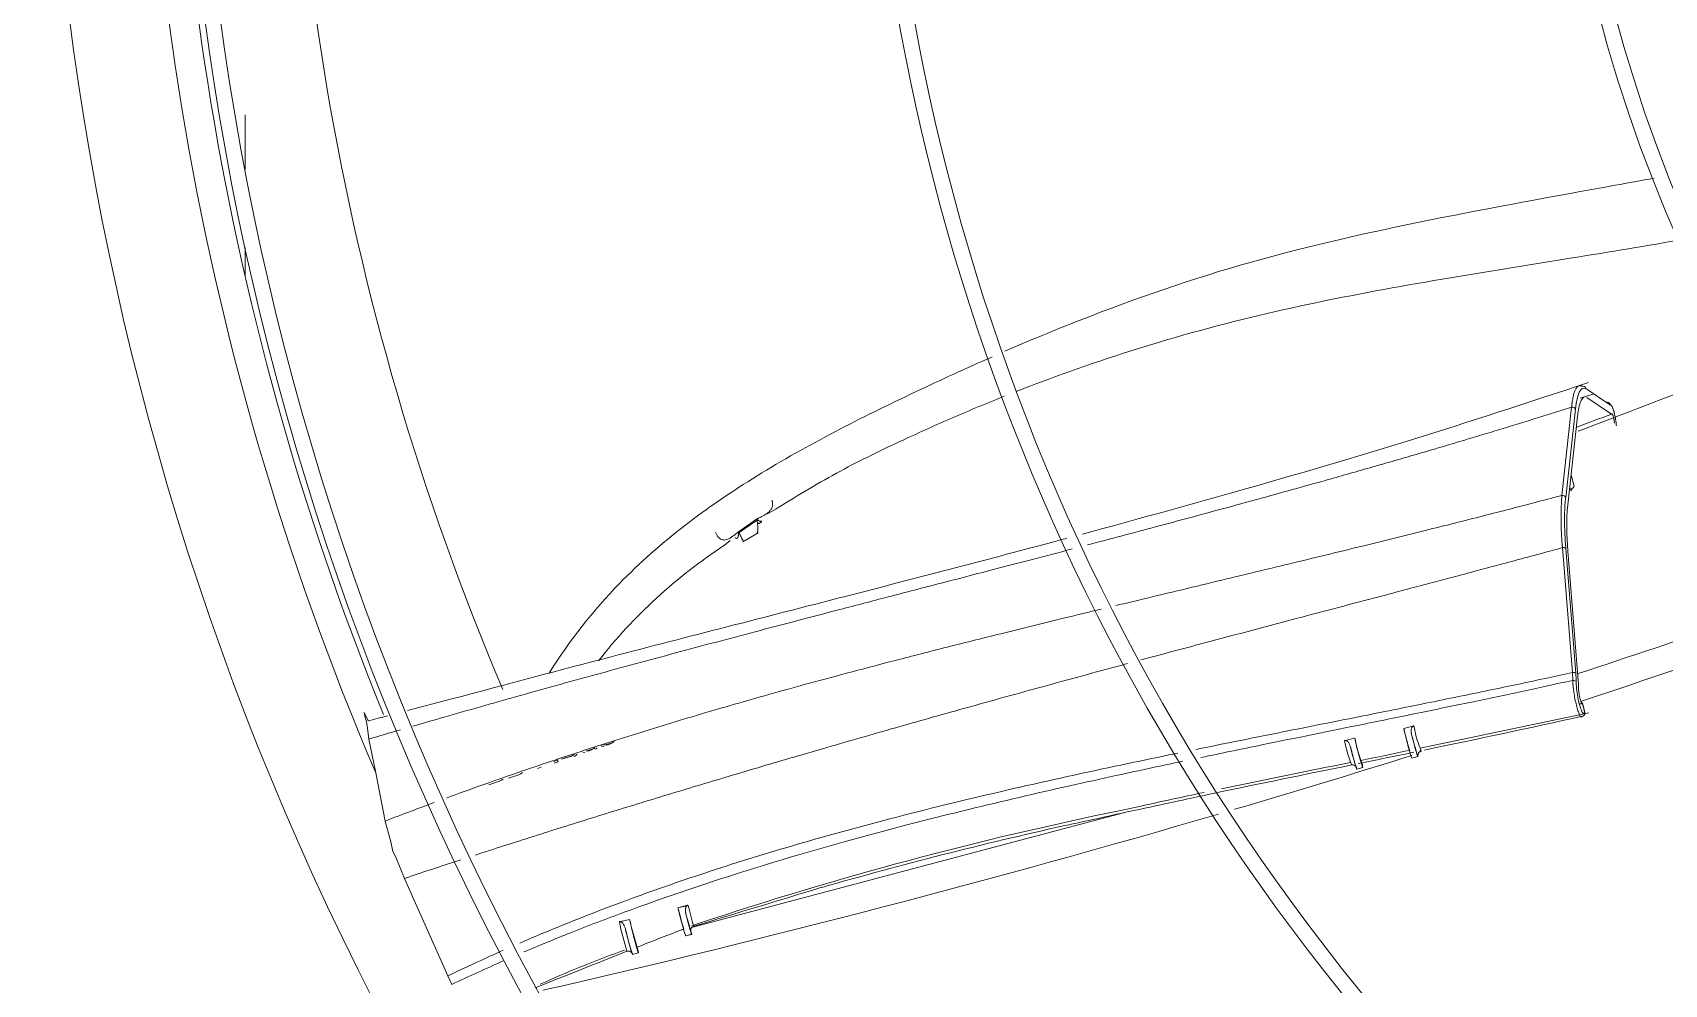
# Model space of a CAD drawing. Header units: millimetres. Extents: x 113490 to 142599, y -20467 to 115.
# Drawn here: x 130816.7 to 131078.5, y -11575.6 to -11422.9 of the extents above; entities that cross this region are included whole.
import ezdxf

# ---------------------------------------------------------------- set-up
doc = ezdxf.new("R2010")
doc.units = ezdxf.units.MM
doc.layers.add('DV3_0', color=7, linetype='Continuous')

msp = doc.modelspace()

# ---------------------------------------------------------------- linework, layer by layer
at = {"layer": 'DV3_0', "color": 7, "linetype": 'Continuous', "lineweight": 15}
for p, q in [((130850.75, -11444.84), (130850.75, -11436.07)), ((130850.75, -11461.9), (130850.75, -11457.32)), ((131067.13, -11480.84), (131064.94, -11481.54)), ((131065.85, -11479.98), (131069.64, -11482.54)), ((131069.97, -11484.07), (131066.04, -11481.39)), ((131069.45, -11482.22), (131069.45, -11482.22)), ((131064.54, -11484.4), (131062.96, -11498.62)), ((131063.98, -11495.66), (131063.49, -11493.83)), ((130934.59, -11500.06), (130935.98, -11499.25)), ((130932.82, -11500.95), (130929.93, -11502.95)), ((130927.6, -11505.13), (130928.57, -11504.37)), ((130929.93, -11502.95), (130930, -11503.09)), ((130930.63, -11504.58), (130933.05, -11503.1)), ((131062.98, -11506.04), (131064.7, -11527.45)), ((130883.72, -11529.82), (130876.81, -11531.64)), ((131065.67, -11531.96), (131065.3, -11530.37)), ((130869.88, -11531.96), (130870.52, -11533.29)), ((130870.62, -11533.27), (130870.52, -11533.29)), ((130873.59, -11532.49), (130872.4, -11532.81)), ((131039.29, -11537.66), (131066.31, -11531.98)), ((130870.33, -11534.02), (130870.62, -11536.21)), ((130870.62, -11536.21), (130871.71, -11541.62)), ((131027.13, -11536.47), (131027.82, -11536.28)), ((131027.82, -11536.28), (131028.79, -11536.04)), ((131028.8, -11536.09), (131027.82, -11536.28)), ((131028.8, -11536.09), (131028.79, -11536.04)), ((131036.66, -11534.53), (131038.28, -11534.08)), ((130903.13, -11538.88), (130901.47, -11539.42)), ((130903.14, -11538.93), (130901.89, -11539.34)), ((130903.47, -11538.73), (130903.13, -11538.88)), ((130903.41, -11538.81), (130903.14, -11538.93)), ((130903.6, -11538.67), (130903.41, -11538.81)), ((130903.54, -11538.99), (130903.8, -11538.84)), ((130903.8, -11538.84), (130904.04, -11538.61)), ((130904.94, -11538.32), (130905.26, -11538.37)), ((130905.98, -11537.97), (130905.49, -11538.09)), ((130905.94, -11538.08), (130905.58, -11538.16)), ((130906.21, -11537.99), (130905.94, -11538.08)), ((130906.26, -11537.88), (130905.98, -11537.97)), ((130906.55, -11537.85), (130906.21, -11537.99)), ((130906.67, -11537.71), (130906.26, -11537.88)), ((130906.74, -11537.71), (130906.55, -11537.85)), ((130906.85, -11537.57), (130906.74, -11537.71)), ((130907, -11537.82), (130907.24, -11537.59)), ((130907.9, -11537.24), (130908, -11537.35)), ((130908, -11537.35), (130908.32, -11537.4)), ((130908.41, -11537.19), (130908.24, -11537.13)), ((130908.55, -11537.12), (130908.28, -11537.14)), ((130909.05, -11537), (130908.55, -11537.12)), ((130909, -11537.11), (130908.64, -11537.19)), ((130909.28, -11537.03), (130909, -11537.11)), ((130909.32, -11536.91), (130909.05, -11537)), ((130909.61, -11536.88), (130909.28, -11537.03)), ((130909.73, -11536.75), (130909.32, -11536.91)), ((130909.8, -11536.75), (130909.61, -11536.88)), ((130909.99, -11536.59), (130909.73, -11536.75)), ((131037.93, -11539.26), (131038.9, -11539.01)), ((130871.71, -11541.62), (130873.23, -11549.36)), ((130895.01, -11541.79), (130895.25, -11541.59)), ((130897.65, -11540.95), (130898.27, -11540.74)), ((130900.91, -11539.6), (130900.29, -11539.8)), ((130900.36, -11540.06), (130900.98, -11539.86)), ((130900.98, -11539.86), (130900.85, -11539.4)), ((131029.09, -11541.02), (131030.06, -11540.78)), ((130889.89, -11543.55), (130891.55, -11542.99)), ((130891.55, -11542.99), (130891.89, -11542.83)), ((130891.89, -11542.83), (130892.14, -11542.63)), ((130893.01, -11542.5), (130894.67, -11541.94)), ((130894.67, -11541.94), (130895.01, -11541.79)), ((130873.23, -11549.36), (130874.13, -11552.7)), ((130992.48, -11547.85), (130922.36, -11566.45)), ((130991.26, -11547.66), (130993.99, -11547.07)), ((130874.13, -11552.7), (130874.46, -11554.25)), ((130874.46, -11554.25), (130874.97, -11555.15)), ((130874.97, -11555.15), (130876.34, -11558.58)), ((130876.34, -11558.58), (130883.31, -11574.2)), ((130910.79, -11565.51), (130912.44, -11565.14)), ((130920.21, -11563.27), (130921.74, -11562.88)), ((130920.21, -11563.27), (130921.86, -11562.89)), ((130920.63, -11566.88), (130921.09, -11566.73)), ((130921.16, -11566.74), (130920.63, -11566.88)), ((130921.44, -11567.8), (130922.41, -11567.56)), ((130921.45, -11567.77), (130922.41, -11567.53)), ((130922.41, -11567.53), (130922.32, -11567.17)), ((130922.42, -11566.2), (130923.82, -11565.7)), ((130910.99, -11570.31), (130911.65, -11570.08)), ((130913.87, -11570.39), (130913.66, -11569.6)), ((130912.91, -11570.73), (130912.89, -11570.64)), ((130912.91, -11570.76), (130913.88, -11570.52)), ((130883.31, -11574.2), (130883.91, -11575.57))]:
    msp.add_line(p, q, dxfattribs=at)
at = {"layer": 'DV3_0', "color": 7, "linetype": 'Continuous', "lineweight": 20}
for p, q in [((131062.02, -11497.11), (131063.58, -11482.96)), ((131062.62, -11497.45), (131064.19, -11483.28)), ((130932.9, -11501.09), (130930, -11503.09)), ((131063.71, -11525.54), (131062.11, -11505.5)), ((131064.24, -11525.65), (131062.64, -11505.61)), ((131063.75, -11526.8), (131063.71, -11525.54)), ((131065.67, -11532), (131065.34, -11530.58))]:
    msp.add_line(p, q, dxfattribs=at)
at = {"layer": 'DV3_0', "color": 7, "linetype": 'Continuous', "lineweight": 15}
for centre, radius, start, end in [((131296.24, -11359.99), 477.5, 136.9802, 223.0198), ((131296.24, -11359.99), 456, 136.2282, 225.3442), ((131296.24, -11359.99), 453.5, 135.9912, 225.5589), ((131296.24, -11359.99), 343.5, 135.6595, 225.6229), ((131296.24, -11359.99), 346, 136.506, 225.3203), ((131296.24, -11359.99), 236, 136.9648, 225.2631), ((131296.24, -11359.99), 233.5, 136.5342, 225.7814), ((131296.24, -11359.99), 457, 175.6931, 202.1465), ((130760.11, -10669.83), 871.89, 290.44342, 292.33228), ((130724.74, -10566.14), 980.7, 290.2634, 290.61082), ((131102.03, -11502.21), 39.24, 174.7559, 185.6061), ((130922.32, -11507.47), 12.36, 31.0863, 31.8376), ((131296.24, -11359.99), 551.5, 195.4775, 254.5225), ((130975.21, -11577.14), 86.33, 123.4772, 141.7283), ((130465.22, -9701.77), 1919.9, 288.19223, 289.74418), ((130485.8, -9772.02), 1851.09, 288.2337, 289.91843), ((131065.18, -11532.07), 0.5, 330.9289, 12.9262), ((131051.25, -11531.88), 22.84, 190.619, 201.0388), ((131060.4, -11529.93), 24.19, 190.9795, 199.6375), ((131054.1, -11531.62), 16.01, 188.8273, 200.2081), ((130485.8, -9772.02), 1851.09, 286.43453, 287.35385), ((131052.62, -11531.1), 26.05, 191.8874, 200.9495), ((130881.24, -10805.57), 748.94, 281.43776, 282.05045), ((131039.61, -11538.8), 0.682, 100.6555, 179.6082), ((131331.75, -13086.93), 1576.47, 101.10452, 101.8727), ((131028.34, -11541.1), 0.775, 14.577, 74.918), ((130570, -9548.27), 2043.73, 281.93018, 282.32762), ((131331.75, -13086.93), 1576.47, 101.97651, 102.37149), ((130485.8, -9772.02), 1851.09, 282.88324, 286.35055), ((131108.64, -12121.51), 585.73, 101.56002, 108.39319), ((130773.84, -10575.34), 996.79, 282.07121, 282.67051), ((129088.22, -5475.5), 6361.01, 286.762242, 286.955844), ((130973.19, -11550.91), 62.39, 193.1783, 197.4298), ((130981.98, -11548.14), 63.6, 193.7672, 196.9844), ((130921.82, -11562.68), 0.217, 249.4082, 281.2988), ((130967.45, -11553.68), 57.87, 191.8004, 196.6527), ((130961.06, -11554.98), 50.66, 193.4884, 198.1214), ((131257.63, -12438.16), 934.19, 111.14595, 111.60499), ((130923.43, -11566.87), 1.15, 158.6355, 195.001), ((130923.01, -11567.18), 0.98, 106.1831, 132.1162), ((129787.24, -8765.95), 3021.46, 291.55519, 291.85481), ((130963.17, -11716.99), 155.68, 109.5835, 114.7067)]:
    msp.add_arc(centre, radius, start, end, dxfattribs=at)
at = {"layer": 'DV3_0', "color": 7, "linetype": 'Continuous', "lineweight": 20}
for centre, radius, start, end in [((131296.24, -11359.99), 461.75, 175.5375, 203.1631), ((131287.56, -11360.32), 429.63, 176.1966, 203.0131), ((131107.26, -11500.81), 45.39, 175.3182, 185.9265), ((131044.38, -11527.28), 19.93, 0.7189, 4.7029), ((130649.02, -9651.69), 1926.37, 281.7096, 282.47942), ((131075.95, -11526.44), 39.1, 193.4878, 198.6422), ((131061.8, -11529.61), 34.61, 193.3187, 199.0477), ((130649.02, -9651.69), 1926.37, 281.38636, 281.65762), ((131054.1, -11531.62), 16.01, 200.2081, 203.8309), ((131938.95, -16025.12), 4576.28, 101.47805, 101.75882), ((131132.85, -12223.32), 689.87, 102.60617, 105.9473), ((130962.93, -11553.88), 42.73, 194.0223, 198.1249), ((130977.62, -11550.05), 57.22, 192.9705, 196.4331)]:
    msp.add_arc(centre, radius, start, end, dxfattribs=at)
for centre, major_axis, ratio, start_param, end_param in [((131067.94, -11496.51), (2.47, -16.6), 0.179754, 3.019318, 3.763452), ((131065.37, -11480.06), (-0.218, -0.45), 0.976139, 2.165143, 3.931409), ((131063.71, -11483.35), (-0.498, 0.049), 0.805706, 3.450205, 5.061922), ((131069.02, -11477.26), (0.83, -5.36), 0.179908, -0.200081, -0.039458), ((131062.13, -11497.52), (-0.496, 0.063), 0.833159, 3.472934, 5.046604), ((131063.76, -11525.72), (-0.498, -0.04), 0.37387, 3.336805, 4.768335), ((131063.82, -11527.11), (-0.5, -0.005), 0.617283, 3.372309, 4.844377), ((131065.18, -11532.07), (-0.437, 0.243), 0.958352, 3.141576, 3.823082), ((131065.18, -11532.07), (-0.487, -0.112), 0.366919, 2.946969, 3.140847), ((131028.44, -11541.03), (0.698, 0.05), 0.984426, 1.359553, 1.70257)]:
    msp.add_ellipse(centre, major_axis=major_axis, ratio=ratio, start_param=start_param, end_param=end_param, dxfattribs=at)
at = {"layer": 'DV3_0', "color": 7, "linetype": 'Continuous', "lineweight": 15}
for centre, major_axis, ratio, start_param, end_param in [((131069.16, -11482.62), (-0.319, -0.385), 0.964026, 2.39814, 4.055708), ((129784.16, -12010.67), (1052.8, 567.59), 0.529579, -0.151955, -0.148725), ((131065.18, -11532.07), (-0.437, 0.243), 0.958352, 2.27676, 3.141576), ((131029.32, -11537.87), (-0.74, 2.91), 0.031385, 0.880663, 3.86689), ((131037.19, -11536.35), (-0.74, 2.91), 0.031385, 0.886622, 3.141589), ((131038.16, -11536.11), (-0.74, 2.91), 0.031385, 1.37262, 3.36681), ((131028.36, -11538.12), (-0.74, 2.91), 0.031385, 1.377637, 3.141593), ((130913.07, -11567.32), (-0.81, 3.2), 0.031385, 0.813261, 3.41258), ((130920.7, -11564.89), (-0.74, 2.91), 0.031385, 0.97146, 3.141593), ((130921.67, -11564.65), (-0.74, 2.91), 0.031385, 1.418641, 3.277547), ((130912.1, -11567.56), (-0.81, 3.2), 0.031385, 1.319686, 3.141593)]:
    msp.add_ellipse(centre, major_axis=major_axis, ratio=ratio, start_param=start_param, end_param=end_param, dxfattribs=at)
for points, knots in [([(131076.81, -11446.21), (131074.72, -11446.6), (131072.64, -11446.98), (131060.59, -11449.17), (131050.71, -11450.94), (131031.18, -11454.88), (131021.56, -11457.04), (131002.8, -11462.32), (130993.68, -11465.47), (130980.67, -11470.59), (130976.63, -11472.26), (130972.63, -11474)], [0.0988758, 0.0988758, 0.0988758, 0.0988758, 0.125, 0.125, 0.25, 0.25, 0.375, 0.375, 0.5, 0.5, 0.5569003, 0.5569003, 0.5569003, 0.5569003]), ([(130974.56, -11480.41), (130976.58, -11479.62), (130984.98, -11476.44), (131000.51, -11471.34), (131021.31, -11466.23), (131042.65, -11462.37), (131062.6, -11459.2), (131075.74, -11457.07), (131081.58, -11456.01)], [0.2428611, 0.2428611, 0.2428611, 0.2428611, 0.2795611, 0.3948142, 0.5195556, 0.6421753, 0.7617357, 0.8637565, 0.8637565, 0.8637565, 0.8637565]), ([(130970.59, -11474.9), (130966.48, -11476.71), (130962.4, -11478.58), (130949.63, -11484.63), (130940.98, -11488.98), (130924.82, -11498.96), (130917.3, -11504.6), (130906.6, -11515.6), (130902.8, -11520.37), (130899.54, -11525.66)], [0.5665409, 0.5665409, 0.5665409, 0.5665409, 0.625, 0.625, 0.75, 0.75, 0.875, 0.875, 0.9567536, 0.9567536, 0.9567536, 0.9567536]), ([(130935.98, -11499.25), (130939.72, -11496.96), (130945.86, -11493.23), (130955.65, -11488.5), (130964.4, -11484.55), (130969.81, -11482.3), (130972.56, -11481.2)], [0, 0, 0, 0, 0.0674341, 0.1313492, 0.1805317, 0.2307038, 0.2307038, 0.2307038, 0.2307038]), ([(131066.28, -11479.01), (131055.96, -11482.42), (131038.49, -11488.17), (131010.86, -11496.26), (130993.2, -11501.13), (130985.12, -11503.31)], [0, 0, 0, 0, 0.1564497, 0.3139341, 0.4468591, 0.4468591, 0.4468591, 0.4468591]), ([(131065.58, -11481.36), (131065.56, -11481.37), (131065.47, -11481.41), (131065.3, -11481.55), (131065.1, -11481.86), (131064.92, -11482.31), (131064.79, -11482.75), (131064.71, -11483.16), (131064.65, -11483.47), (131064.59, -11483.89), (131064.56, -11484.22), (131064.54, -11484.4)], [0.2206589, 0.2206589, 0.2206589, 0.2206589, 0.2457421, 0.3663177, 0.4945423, 0.6134411, 0.7461812, 0.7911285, 0.8485935, 0.918337, 1, 1, 1, 1]), ([(131064.7, -11479.55), (131064.72, -11479.54), (131064.8, -11479.51), (131064.92, -11479.5), (131065.06, -11479.52), (131065.16, -11479.57), (131065.21, -11479.59)], [0.7789943, 0.7789943, 0.7789943, 0.7789943, 0.8174029, 0.8795263, 0.9404048, 1, 1, 1, 1]), ([(131069.81, -11482.62), (131069.83, -11482.63), (131069.88, -11482.64), (131069.95, -11482.7), (131070.02, -11482.8), (131070.08, -11482.92), (131070.15, -11483.06), (131070.21, -11483.2), (131070.26, -11483.35), (131070.3, -11483.5), (131070.35, -11483.64), (131070.39, -11483.78), (131070.43, -11483.94), (131070.47, -11484.13), (131070.52, -11484.34), (131070.57, -11484.59), (131070.61, -11484.85), (131070.66, -11485.12), (131070.7, -11485.38), (131070.73, -11485.66), (131070.75, -11485.84), (131070.76, -11485.94)], [0, 0, 0, 0, 0.070656, 0.138985, 0.205034, 0.267514, 0.324952, 0.376491, 0.422024, 0.462559, 0.49991, 0.536192, 0.5739, 0.615856, 0.664062, 0.718193, 0.775155, 0.831278, 0.884322, 0.938551, 1, 1, 1, 1]), ([(131070.45, -11485.52), (131070.44, -11485.47), (131070.43, -11485.37), (131070.41, -11485.23), (131070.39, -11485.08), (131070.37, -11484.95), (131070.34, -11484.77), (131070.29, -11484.57), (131070.23, -11484.35), (131070.18, -11484.22), (131070.13, -11484.13), (131070.1, -11484.08), (131070.06, -11484.05), (131070.03, -11484.03), (131070, -11484.04), (131069.98, -11484.06), (131069.97, -11484.07)], [0, 0, 0, 0, 0.061484, 0.120759, 0.17791, 0.233099, 0.286578, 0.387652, 0.494958, 0.599985, 0.656741, 0.717347, 0.789284, 0.851454, 0.928238, 1, 1, 1, 1]), ([(131063.96, -11495.58), (131063.98, -11495.67), (131063.9, -11495.83), (131063.62, -11496.03), (131063.43, -11496.1), (131063.32, -11496.14)], [0.5009267, 0.5009267, 0.5009267, 0.5009267, 0.7479007, 0.8535179, 1, 1, 1, 1]), ([(131063.34, -11496.1), (131063.37, -11496.09), (131063.44, -11496.07), (131063.53, -11496.07), (131063.58, -11496.09), (131063.61, -11496.11), (131063.62, -11496.13), (131063.63, -11496.16), (131063.61, -11496.19), (131063.58, -11496.24), (131063.5, -11496.29), (131063.43, -11496.32), (131063.4, -11496.33)], [0, 0, 0, 0, 0.124634, 0.249634, 0.374563, 0.424786, 0.500012, 0.562745, 0.625486, 0.750415, 0.875412, 1, 1, 1, 1]), ([(130935.28, -11497.89), (130935.3, -11497.94), (130935.32, -11498.03), (130935.35, -11498.16), (130935.38, -11498.29), (130935.39, -11498.41), (130935.39, -11498.53), (130935.39, -11498.64), (130935.38, -11498.8), (130935.33, -11499.01), (130935.19, -11499.3), (130934.94, -11499.63), (130934.53, -11499.99), (130934.11, -11500.26), (130933.74, -11500.46), (130933.48, -11500.59), (130933.27, -11500.69), (130933.11, -11500.77), (130933.03, -11500.81), (130932.96, -11500.85), (130932.88, -11500.9), (130932.84, -11500.93), (130932.82, -11500.95)], [0, 0, 0, 0, 0.032328, 0.063073, 0.092245, 0.119888, 0.146068, 0.170876, 0.194414, 0.256978, 0.319523, 0.419318, 0.545451, 0.702088, 0.765789, 0.831971, 0.904287, 0.924636, 0.944337, 0.963782, 0.98257, 1, 1, 1, 1]), ([(130932.9, -11501.09), (130932.91, -11501.16), (130932.93, -11501.31), (130932.96, -11501.52), (130932.98, -11501.73), (130933, -11501.92), (130933.02, -11502.11), (130933.03, -11502.29), (130933.03, -11502.46), (130933.03, -11502.61), (130933.02, -11502.75), (130933, -11502.88), (130932.98, -11502.99), (130932.95, -11503.08), (130932.91, -11503.16), (130932.86, -11503.22), (130932.82, -11503.24), (130932.8, -11503.25)], [0, 0, 0, 0, 0.0319985, 0.0644103, 0.0972083, 0.1303695, 0.1638756, 0.1977141, 0.2318782, 0.2663682, 0.3011914, 0.3363627, 0.3719057, 0.4078521, 0.444243, 0.4811279, 0.5185658, 0.5185658, 0.5185658, 0.5185658]), ([(130933.51, -11501.17), (130933.55, -11501.21), (130933.61, -11501.29), (130933.65, -11501.41), (130933.6, -11501.44), (130933.46, -11501.37), (130933.32, -11501.27), (130933.17, -11501.15), (130933.05, -11501.07), (130932.98, -11501.05), (130932.93, -11501.06), (130932.91, -11501.08), (130932.9, -11501.09)], [0, 0, 0, 0, 0.126378, 0.21914, 0.466092, 0.602057, 0.745168, 0.891066, 0.957479, 0.981985, 0.99081, 1, 1, 1, 1]), ([(130933.51, -11501.17), (130933.51, -11501.2), (130933.5, -11501.26), (130933.48, -11501.34), (130933.46, -11501.4), (130933.43, -11501.46), (130933.4, -11501.51), (130933.37, -11501.55), (130933.33, -11501.58), (130933.29, -11501.6), (130933.25, -11501.61), (130933.2, -11501.62), (130933.15, -11501.61), (130933.1, -11501.6), (130933.04, -11501.57), (130932.99, -11501.55), (130932.96, -11501.53)], [0, 0, 0, 0, 0.0396478, 0.0788683, 0.1176969, 0.1561688, 0.1943187, 0.232181, 0.2697894, 0.3071769, 0.3443762, 0.3814187, 0.4183352, 0.4551558, 0.4919094, 0.5415641, 0.5415641, 0.5415641, 0.5415641]), ([(130982.61, -11503.98), (130981.79, -11504.21), (130969.99, -11507.37), (130945.71, -11513.7), (130912.78, -11522.09), (130893.15, -11527.31), (130883.72, -11529.82)], [0.4606216, 0.4606216, 0.4606216, 0.4606216, 0.474258, 0.6546603, 0.8594124, 1, 1, 1, 1]), ([(130929.93, -11502.95), (130929.87, -11502.99), (130929.72, -11503.1), (130929.42, -11503.34), (130929.05, -11503.65), (130928.51, -11504.01), (130927.9, -11504.31), (130927.19, -11504.26), (130926.57, -11503.79), (130926.35, -11503.3), (130926.22, -11503)], [0, 0, 0, 0, 0.04318, 0.110156, 0.237581, 0.354066, 0.528948, 0.673893, 0.807982, 1, 1, 1, 1]), ([(130930, -11503.09), (130929.99, -11503.1), (130929.96, -11503.14), (130929.95, -11503.19), (130929.93, -11503.27), (130929.92, -11503.36), (130929.9, -11503.49), (130929.88, -11503.67), (130929.82, -11503.85), (130929.73, -11504.02), (130929.57, -11504.1), (130929.48, -11503.94), (130929.44, -11503.87)], [0, 0, 0, 0, 0.012152, 0.036167, 0.072819, 0.121928, 0.182541, 0.276734, 0.444448, 0.565014, 0.79299, 1, 1, 1, 1]), ([(130929.44, -11503.87), (130929.44, -11503.87), (130929.45, -11503.89), (130929.47, -11503.92), (130929.49, -11503.94), (130929.51, -11503.97), (130929.52, -11503.99), (130929.53, -11503.99)], [0, 0, 0, 0, 0.0162808, 0.0362064, 0.0597339, 0.0868175, 0.1174109, 0.1174109, 0.1174109, 0.1174109]), ([(130930, -11503.09), (130930.02, -11503.15), (130930.08, -11503.27), (130930.16, -11503.43), (130930.23, -11503.58), (130930.3, -11503.72), (130930.36, -11503.84), (130930.42, -11503.96), (130930.48, -11504.07), (130930.53, -11504.16), (130930.57, -11504.24), (130930.61, -11504.31), (130930.65, -11504.37), (130930.68, -11504.42), (130930.71, -11504.45), (130930.73, -11504.48), (130930.75, -11504.49), (130930.76, -11504.49), (130930.77, -11504.49), (130930.77, -11504.49)], [0, 0, 0, 0, 0.0318903, 0.0633931, 0.0945091, 0.1252398, 0.1555879, 0.1855574, 0.2151535, 0.2443828, 0.2732533, 0.3017752, 0.3299622, 0.3578293, 0.3853906, 0.4126604, 0.4396522, 0.4663794, 0.4748855, 0.4748855, 0.4748855, 0.4748855]), ([(131064.7, -11527.45), (131064.69, -11527.47), (131064.69, -11527.52), (131064.68, -11527.6), (131064.67, -11527.7), (131064.67, -11527.87), (131064.68, -11528.07), (131064.69, -11528.33), (131064.72, -11528.59), (131064.77, -11528.96), (131064.85, -11529.42), (131064.97, -11529.92), (131065.08, -11530.24), (131065.17, -11530.43), (131065.22, -11530.51), (131065.26, -11530.55), (131065.29, -11530.57), (131065.32, -11530.58), (131065.34, -11530.58), (131065.34, -11530.58)], [0, 0, 0, 0, 0.024695, 0.053782, 0.087879, 0.127694, 0.203988, 0.253847, 0.318526, 0.37839, 0.501334, 0.62403, 0.747508, 0.806312, 0.8729, 0.899948, 0.936287, 0.974327, 1, 1, 1, 1]), ([(131065.34, -11530.58), (131065.35, -11530.57), (131065.35, -11530.57), (131065.35, -11530.57), (131065.33, -11530.56), (131065.3, -11530.55), (131065.23, -11530.54), (131065.15, -11530.53), (131065.05, -11530.54), (131064.95, -11530.55), (131064.88, -11530.56), (131064.84, -11530.57)], [0, 0, 0, 0, 0.087092, 0.172213, 0.257026, 0.380631, 0.50268, 0.627614, 0.750237, 0.875771, 1, 1, 1, 1]), ([(131065.29, -11532.55), (131065.28, -11532.56), (131065.27, -11532.59), (131065.24, -11532.62), (131065.22, -11532.64), (131065.2, -11532.66), (131065.17, -11532.67), (131065.15, -11532.67), (131065.1, -11532.65), (131065.02, -11532.6), (131064.94, -11532.49), (131064.91, -11532.42)], [0, 0, 0, 0, 0.0206902, 0.0405381, 0.0595432, 0.0777058, 0.0950265, 0.1115061, 0.1271451, 0.1930185, 0.2534069, 0.2534069, 0.2534069, 0.2534069]), ([(131037.93, -11535.56), (131037.91, -11535.51), (131037.89, -11535.41), (131037.86, -11535.26), (131037.85, -11535.13), (131037.83, -11535), (131037.83, -11534.83), (131037.84, -11534.65), (131037.9, -11534.45), (131037.97, -11534.3), (131038.07, -11534.19), (131038.17, -11534.12), (131038.24, -11534.09), (131038.28, -11534.08)], [0, 0, 0, 0, 0.088851, 0.173568, 0.254282, 0.331144, 0.404329, 0.55088, 0.680167, 0.780153, 0.868435, 0.936175, 1, 1, 1, 1]), ([(131027.13, -11536.47), (131027.15, -11536.46), (131027.19, -11536.45), (131027.25, -11536.45), (131027.3, -11536.45), (131027.39, -11536.46), (131027.51, -11536.5), (131027.64, -11536.6), (131027.78, -11536.74), (131027.89, -11536.92), (131027.98, -11537.12), (131028.06, -11537.34), (131028.1, -11537.5), (131028.12, -11537.58)], [0, 0, 0, 0, 0.032379, 0.064877, 0.098196, 0.132989, 0.220633, 0.319533, 0.44843, 0.594641, 0.718998, 0.853852, 1, 1, 1, 1]), ([(131039.48, -11538.08), (131039.46, -11538.08), (131039.42, -11538.09), (131039.35, -11538.12), (131039.2, -11538.2), (131039.07, -11538.35), (131038.98, -11538.52), (131038.93, -11538.66), (131038.91, -11538.77), (131038.9, -11538.87), (131038.9, -11538.91), (131038.9, -11538.94)], [0, 0, 0, 0, 0.0308, 0.062191, 0.13033, 0.312414, 0.440895, 0.587725, 0.713605, 0.850761, 1, 1, 1, 1]), ([(130921.47, -11564.23), (130921.46, -11564.18), (130921.43, -11564.08), (130921.41, -11563.94), (130921.39, -11563.8), (130921.39, -11563.64), (130921.4, -11563.46), (130921.43, -11563.28), (130921.49, -11563.14), (130921.57, -11563.03), (130921.65, -11562.94), (130921.71, -11562.9), (130921.74, -11562.88)], [0, 0, 0, 0, 0.101988, 0.199112, 0.29162, 0.379801, 0.524136, 0.654838, 0.75935, 0.85428, 0.929517, 1, 1, 1, 1]), ([(130910.79, -11565.51), (130910.81, -11565.51), (130910.85, -11565.5), (130910.91, -11565.5), (130910.97, -11565.51), (130911.06, -11565.53), (130911.17, -11565.58), (130911.31, -11565.69), (130911.44, -11565.85), (130911.55, -11566.05), (130911.65, -11566.28), (130911.73, -11566.52), (130911.78, -11566.7), (130911.8, -11566.79)], [0, 0, 0, 0, 0.029358, 0.059261, 0.090527, 0.123873, 0.209457, 0.309205, 0.438254, 0.585956, 0.712395, 0.850229, 1, 1, 1, 1]), ([(130912, -11570.26), (130912.02, -11570.25), (130912.05, -11570.24), (130912.11, -11570.23), (130912.16, -11570.22), (130912.24, -11570.22), (130912.34, -11570.23), (130912.51, -11570.27), (130912.67, -11570.37), (130912.79, -11570.49), (130912.85, -11570.58), (130912.87, -11570.62), (130912.89, -11570.64)], [0, 0, 0, 0, 0.050319, 0.100915, 0.151856, 0.203202, 0.306476, 0.420612, 0.688125, 0.841016, 0.929395, 1, 1, 1, 1])]:
    msp.add_open_spline(points, degree=3, knots=knots, dxfattribs=at)
at = {"layer": 'DV3_0', "color": 7, "linetype": 'Continuous', "lineweight": 20}
for points, knots in [([(131063.58, -11482.96), (131063.58, -11482.88), (131063.59, -11482.74), (131063.61, -11482.55), (131063.63, -11482.39), (131063.65, -11482.25), (131063.66, -11482.15), (131063.69, -11481.93), (131063.74, -11481.64), (131063.84, -11481.13), (131063.97, -11480.61), (131064.17, -11480.11), (131064.39, -11479.76), (131064.58, -11479.6), (131064.68, -11479.56), (131064.7, -11479.55)], [0, 0, 0, 0, 0.0298431, 0.0562608, 0.079214, 0.0986714, 0.1146082, 0.1270052, 0.1941541, 0.2536274, 0.3863546, 0.5051986, 0.6334618, 0.7540799, 0.7789943, 0.7789943, 0.7789943, 0.7789943]), ([(131063.58, -11482.96), (131062.67, -11483.24), (131060.84, -11483.82), (131058.05, -11484.69), (131055.17, -11485.59), (131052.2, -11486.49), (131049.15, -11487.42), (131046.01, -11488.36), (131042.78, -11489.32), (131039.46, -11490.3), (131036.05, -11491.29), (131032.55, -11492.3), (131028.96, -11493.32), (131025.29, -11494.37), (131019.13, -11496.09), (131009.69, -11498.7), (130997.81, -11501.91), (130989.61, -11504.08), (130985.92, -11505.06)], [0, 0, 0, 0, 0.014183, 0.0288022, 0.0438596, 0.0593574, 0.0752979, 0.0916834, 0.108516, 0.1257975, 0.14353, 0.1617153, 0.1803553, 0.199452, 0.2190068, 0.2761651, 0.3462044, 0.4033553, 0.4033553, 0.4033553, 0.4033553]), ([(131062.02, -11497.11), (131060.82, -11497.43), (131056.82, -11498.49), (131049.72, -11500.33), (131040.39, -11502.68), (131030.1, -11505.23), (131018.76, -11507.99), (131006.58, -11510.92), (130997.01, -11513.22), (130991.6, -11514.52), (130990.45, -11514.8)], [0, 0, 0, 0, 0.0191542, 0.0640617, 0.113509, 0.1678338, 0.2276236, 0.293451, 0.3607122, 0.3789398, 0.3789398, 0.3789398, 0.3789398]), ([(131062.64, -11505.61), (131062.61, -11505.25), (131062.56, -11504.53), (131062.5, -11503.49), (131062.46, -11502.49), (131062.43, -11501.53), (131062.43, -11500.61), (131062.45, -11499.74), (131062.48, -11498.92), (131062.54, -11498.14), (131062.59, -11497.67), (131062.62, -11497.45)], [0, 0, 0, 0, 0.109418, 0.218488, 0.328111, 0.438, 0.54803, 0.65855, 0.771091, 0.885182, 1, 1, 1, 1]), ([(130983.44, -11505.71), (130981.24, -11506.29), (130977.35, -11507.31), (130970.36, -11509.13), (130962.7, -11511.12), (130954.17, -11513.34), (130944.21, -11515.94), (130932.84, -11518.92), (130919.75, -11522.4), (130906.94, -11525.87), (130896.51, -11528.76), (130888.46, -11531.04), (130882.96, -11532.61), (130879.35, -11533.66), (130877.68, -11534.14)], [0.4161929, 0.4161929, 0.4161929, 0.4161929, 0.4501907, 0.4764166, 0.5245765, 0.5686568, 0.6086149, 0.6787752, 0.7448018, 0.8115932, 0.8776529, 0.9069317, 0.9370804, 0.9632634, 0.9632634, 0.9632634, 0.9632634]), ([(131062.11, -11505.5), (131060.76, -11505.87), (131058.05, -11506.6), (131054, -11507.7), (131049.94, -11508.78), (131045.88, -11509.87), (131041.82, -11510.95), (131037.76, -11512.02), (131030.6, -11513.92), (131019.52, -11516.84), (131008.11, -11519.87), (130999.48, -11522.17), (130996.13, -11523.07), (130994.47, -11523.52)], [0, 0, 0, 0, 0.0217234, 0.0434514, 0.0651837, 0.0869197, 0.1086594, 0.1304026, 0.1521493, 0.2236007, 0.3082973, 0.3353966, 0.3621618, 0.3621618, 0.3621618, 0.3621618]), ([(130988.12, -11515.36), (130986.17, -11515.83), (130980.8, -11517.13), (130972.37, -11519.2), (130963.15, -11521.51), (130954.89, -11523.63), (130947.51, -11525.57), (130940.9, -11527.36), (130934.91, -11529.02), (130929.3, -11530.61), (130923.82, -11532.21), (130918.35, -11533.86), (130912.85, -11535.55), (130907.39, -11537.29), (130901.95, -11539.06), (130896.43, -11540.92), (130890.6, -11542.94), (130886.13, -11544.54), (130883.58, -11545.47), (130883.13, -11545.64)], [0.3911704, 0.3911704, 0.3911704, 0.3911704, 0.4219505, 0.4760424, 0.5241516, 0.5674854, 0.6062973, 0.6407511, 0.6718307, 0.7009715, 0.72961, 0.7586398, 0.7878647, 0.8169556, 0.8456389, 0.874599, 0.9053004, 0.9392274, 0.9465458, 0.9465458, 0.9465458, 0.9465458]), ([(130992.33, -11524.1), (130991.76, -11524.25), (130986.86, -11525.58), (130977.62, -11528.09), (130965.33, -11531.5), (130953.68, -11534.8), (130942.93, -11537.89), (130932.57, -11540.93), (130922.71, -11543.87), (130913.26, -11546.74), (130903.94, -11549.63), (130896.4, -11552.01), (130890.96, -11553.76), (130888.63, -11554.51), (130887.7, -11554.82)], [0.3735983, 0.3735983, 0.3735983, 0.3735983, 0.3827721, 0.4523653, 0.5223247, 0.580713, 0.6402671, 0.6958477, 0.7484166, 0.7999318, 0.8492257, 0.8999629, 0.9226776, 0.9379893, 0.9379893, 0.9379893, 0.9379893]), ([(131063.71, -11525.54), (131062.43, -11525.82), (131058.18, -11526.74), (131050.64, -11528.33), (131040.73, -11530.36), (131029.76, -11532.57), (131017.59, -11534.99), (131008.64, -11536.79), (131003.72, -11537.79), (131003.3, -11537.87)], [0, 0, 0, 0, 0.0210593, 0.0696993, 0.1235028, 0.183056, 0.2489584, 0.3224962, 0.3293416, 0.3293416, 0.3293416, 0.3293416]), ([(131063.75, -11526.8), (131061.22, -11527.35), (131055.98, -11528.5), (131047.87, -11530.2), (131039.26, -11531.98), (131027.88, -11534.3), (131016.1, -11536.68), (131007.36, -11538.49), (131004.1, -11539.17)], [0, 0, 0, 0, 0.0417012, 0.0860656, 0.1330959, 0.1827939, 0.2725774, 0.3260678, 0.3260678, 0.3260678, 0.3260678]), ([(131064.91, -11532.42), (131064.87, -11532.35), (131064.78, -11532.19), (131064.66, -11531.87), (131064.53, -11531.48), (131064.36, -11530.89), (131064.16, -11530.04), (131063.99, -11529.1), (131063.89, -11528.35), (131063.83, -11527.86), (131063.79, -11527.46), (131063.77, -11527.12), (131063.76, -11526.91), (131063.75, -11526.8)], [0.2534069, 0.2534069, 0.2534069, 0.2534069, 0.3175249, 0.3785502, 0.4412392, 0.5027172, 0.6254039, 0.7493043, 0.8107487, 0.8740286, 0.9140105, 0.9560016, 1, 1, 1, 1]), ([(131000.38, -11538.47), (130996.63, -11539.24), (130987.12, -11541.23), (130971.71, -11544.64), (130954.77, -11548.77), (130938.97, -11553.13), (130924.87, -11557.5), (130912.19, -11561.92), (130902.32, -11565.76), (130896.66, -11568.15), (130894.82, -11568.94)], [0.3452723, 0.3452723, 0.3452723, 0.3452723, 0.406586, 0.5009576, 0.5981454, 0.6857366, 0.7633916, 0.8342268, 0.9005803, 0.9325562, 0.9325562, 0.9325562, 0.9325562]), ([(131001.2, -11539.77), (131000.07, -11540.01), (130994.02, -11541.29), (130982.54, -11543.79), (130968.85, -11546.97), (130956.91, -11549.97), (130944.36, -11553.34), (130929.25, -11557.81), (130914.52, -11562.83), (130903.31, -11567.12), (130897.98, -11569.31), (130895.5, -11570.36)], [0.3419243, 0.3419243, 0.3419243, 0.3419243, 0.3606127, 0.4412254, 0.5306463, 0.5863802, 0.6389306, 0.739368, 0.8394667, 0.8887403, 0.9320126, 0.9320126, 0.9320126, 0.9320126]), ([(130881.11, -11546.38), (130879.87, -11546.84), (130877.24, -11547.83), (130874.61, -11548.83), (130873.23, -11549.36)], [0.95740736, 0.95740736, 0.95740736, 0.95740736, 0.97745289, 1, 1, 1, 1]), ([(130885.37, -11555.58), (130884.02, -11556.02), (130881.01, -11557.01), (130878, -11558.02), (130876.34, -11558.58)], [0.95067555, 0.95067555, 0.95067555, 0.95067555, 0.97269727, 1, 1, 1, 1]), ([(130892.14, -11570.11), (130891.26, -11570.51), (130888.3, -11571.83), (130885.36, -11573.21), (130883.31, -11574.2)], [0.94812441, 0.94812441, 0.94812441, 0.94812441, 0.96364208, 1, 1, 1, 1])]:
    msp.add_open_spline(points, degree=3, knots=knots, dxfattribs=at)
at = {"layer": 'DV3_0', "color": 7, "linetype": 'Continuous', "lineweight": 15}
msp.add_rational_spline([(131069.15, -11482.23), (131069.47, -11482.11), (131069.76, -11482.28), (131069.81, -11482.62)], [1.21852171348, 0.920082528787, 0.927331319704, 1.24026808623], degree=3, dxfattribs=at)
at = {"layer": 'DV3_0', "color": 7, "linetype": 'Continuous', "lineweight": 20}
msp.add_rational_spline([(131062.11, -11505.5), (131062.37, -11505.47), (131062.58, -11505.52), (131062.64, -11505.61)], [1.11446401249, 0.944538786466, 0.963807843942, 1.17227118492], degree=3, dxfattribs=at)
for points in [[(131065.67, -11532), (131065.65, -11532.03), (131065.61, -11532.08), (131065.55, -11532.11), (131065.48, -11532.1), (131065.41, -11532.05), (131065.33, -11531.96), (131065.25, -11531.83), (131065.17, -11531.67), (131065.08, -11531.47), (131065, -11531.24), (131064.92, -11530.99), (131064.83, -11530.7), (131064.75, -11530.4), (131064.68, -11530.08), (131064.61, -11529.74), (131064.55, -11529.39), (131064.49, -11529.04), (131064.44, -11528.68), (131064.39, -11528.33), (131064.36, -11527.98), (131064.33, -11527.65), (131064.31, -11527.33), (131064.31, -11527.13), (131064.31, -11527.03)], [(130873.59, -11532.48), (130872.6, -11532.74), (130871.61, -11533), (130870.62, -11533.27)], [(130875.67, -11534.73), (130873.99, -11535.22), (130872.31, -11535.72), (130870.62, -11536.21)], [(130892.19, -11571.8), (130889.42, -11573.03), (130886.66, -11574.3), (130883.91, -11575.57)]]:
    msp.add_open_spline(points, degree=3, dxfattribs=at)

doc.saveas('drawing.dxf')
